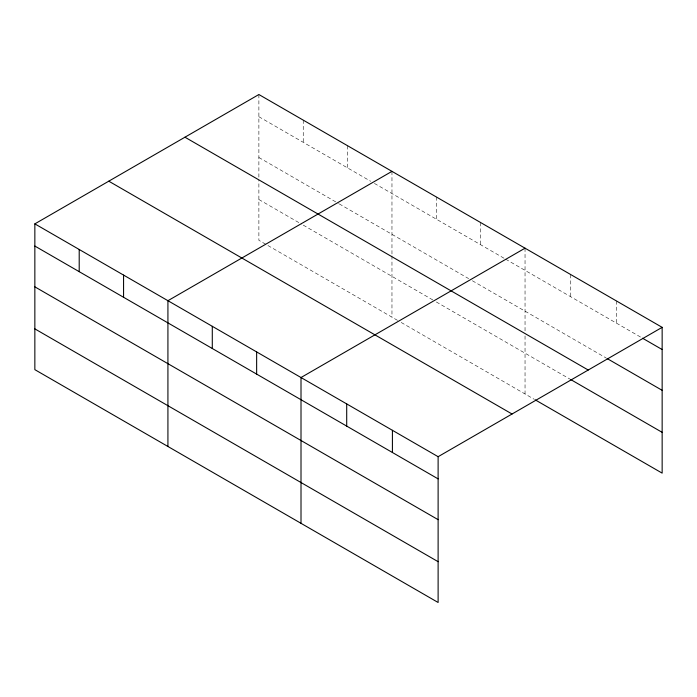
<?xml version="1.0" encoding="UTF-8"?>
<svg xmlns="http://www.w3.org/2000/svg" width="697" height="697" viewBox="0 0 697 697"><rect width="100%" height="100%" fill="white"/><g stroke="black" fill="none" stroke-linecap="round" stroke-linejoin="round"><path stroke-width="0.52" stroke-dasharray="3.48 2.61" d="M258.883 116.713L370.708 181.272M374.402 183.407L504.706 258.639M505.63 259.171L641.632 337.688M258.883 157.496L338.359 203.385M339.282 203.916L468.663 278.617M472.366 280.752L606.19 358.014M258.883 199.525L301.4 224.068M303.247 225.131L434.475 300.895M436.322 301.967L570.747 379.569M397.508 320.341L258.883 240.308L258.883 180.122M401.202 322.476L534.364 399.355M616.444 300.956L616.444 323.147M570.747 274.574L570.747 296.756M525.041 248.184L525.041 331.633M525.041 335.945L525.041 393.971M480.677 222.578L480.677 244.76M436.322 196.963L436.322 219.154M391.967 171.357L391.967 254.806M391.967 255.877L391.967 317.144M347.603 145.743L347.603 167.933M303.247 120.137L303.247 142.319M258.883 94.522L258.883 179.051"/><path stroke-width="1.05" d="M34.85 223.868L438.117 456.692L438.117 602.478L34.85 369.654L34.85 223.868L258.883 94.522L662.15 327.346L662.15 473.132L535.296 399.895M391.967 171.357L167.925 300.703L167.925 446.489M525.041 248.184L301.008 377.53L301.008 523.316M438.117 456.692L662.15 327.346M642.564 338.228L662.15 349.537M607.122 358.546L662.15 390.32M184.958 137.204L588.216 370.029M570.747 379.569L662.15 432.34M108.784 181.185L512.042 414.009M34.85 246.058L438.117 478.883M34.85 286.842L438.117 519.666M34.85 328.871L438.117 561.686M392.411 430.302L392.411 452.492M346.705 403.92L346.705 426.102M256.644 351.924L256.644 374.106M212.289 326.309L212.289 348.5M123.569 275.088L123.569 297.279M79.205 249.482L79.205 271.664"/></g></svg>
